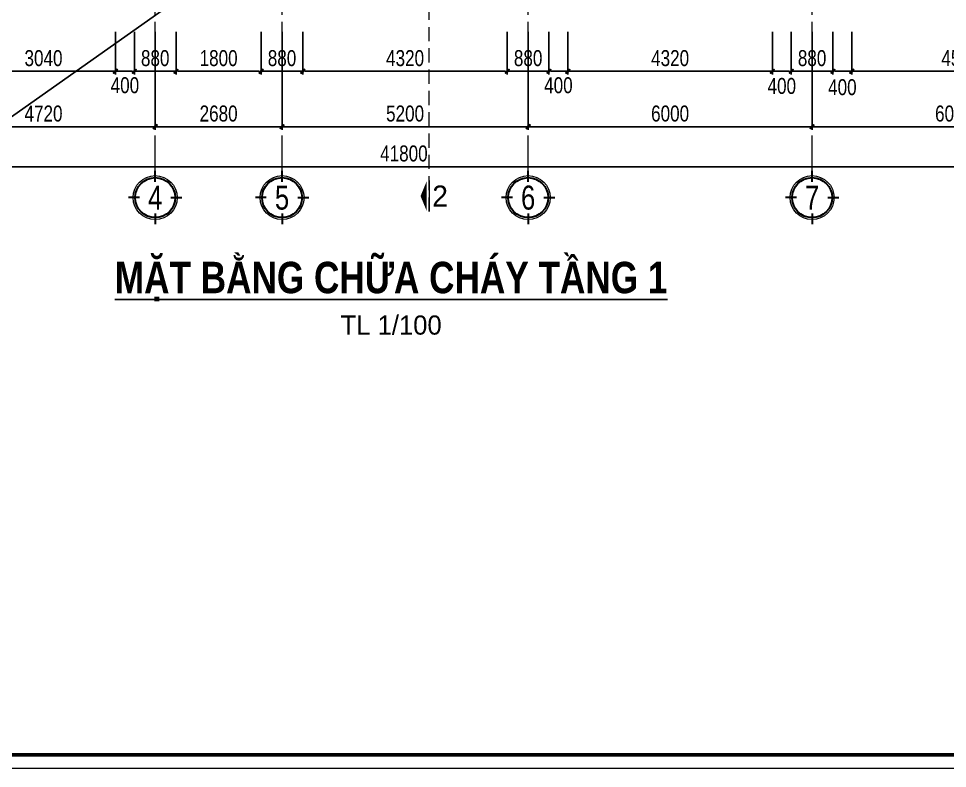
# Model space of a CAD drawing. Header units: millimetres. Extents: x 1109421 to 1726579, y -247837 to 144927.
# Drawn here: x 1560185 to 1579812, y -148405 to -132556 of the extents above; entities that cross this region are included whole.
import ezdxf
from ezdxf.enums import TextEntityAlignment as Align

# ---------------------------------------------------------------- set-up
doc = ezdxf.new("R2010")
doc.units = ezdxf.units.MM
doc.header["$LTSCALE"] = 600
doc.header["$MEASUREMENT"] = 0
doc.linetypes.add('CENTER', pattern=[2, 1.25, -0.25, 0.25, -0.25])
doc.linetypes.add('HIDDEN', pattern=[0.375, 0.25, -0.125])
doc.layers.get('0').update_dxf_attribs({"lineweight": 0})
doc.layers.get('Defpoints').update_dxf_attribs({"lineweight": 0})
for name, color, linetype, lineweight in [('dim', 144, 'Continuous', 13), ('Khungten_LCDI', 7, 'Continuous', 25), ('LC ISO', 153, 'Continuous', 13), ('LC Khac', 4, 'Continuous', 9), ('LC MANH DUT', 35, 'HIDDEN', 5), ('LC Text1', 3, 'Continuous', 20), ('LC Text2', 7, 'Continuous', 25), ('thay1', 63, 'Continuous', 18), ('truc', 76, 'CENTER', 9)]:
    doc.layers.add(name, color=color, linetype=linetype, lineweight=lineweight)
doc.layers.add('KCS_Plotter', color=11, linetype='Continuous', plot=False)
doc.styles.add('EG 1', font='VHAVANB.TTF')
doc.styles.add('HOATBIF', font='hoatbif.shx', dxfattribs={"width": 0.8})
doc.styles.add('Khungten', font='VHAVAN.TTF', dxfattribs={"width": 0.9, "height": 5000})
doc.styles.add('LC 1', font='VHAVANB.TTF')
doc.styles.add('LC3', font='VHARIALB.TTF', dxfattribs={"width": 0.8})
doc.styles.add('Tahoma', font='tahoma.ttf')
doc.styles.add('Title', font='VHBLACK.TTF')
doc.dimstyles.new('1-135', dxfattribs={"dimscale": 135, "dimtxt": 2.5, "dimasz": 0.35, "dimexe": 0.5, "dimexo": 0, "dimgap": 0.8, "dimtad": 1, "dimdec": 0, "dimzin": 0, "dimdsep": 46, "dimtxsty": 'HOATBIF', "dimblk1": 'DOT', "dimblk2": 'DOT', "dimsah": 1, "dimcen": -1, "dimdle": 1, "dimclrd": 256, "dimclre": 256, "dimclrt": 4, "dimadec": 3, "dimazin": 2, "dimtfac": 0.333333, "dimtdec": 0, "dimtix": 1, "dimtmove": 2, "dimatfit": 3, "dimldrblk": 'DOT', "dimfxl": 1, "dimtvp": 0.833333, "dimtolj": 1, "dimtzin": 0, "dimarcsym": 0})

# ---------------------------------------------------------------- blocks, each defined once
blk = doc.blocks.new('A$Cb3b0a436')
at = {"layer": 'Defpoints', "color": 0, "lineweight": 0}
blk.add_lwpolyline([(6.98, 0), (6.98, 297), (426.98, 297), (426.98, 0)], close=True, dxfattribs=at)
at = {"layer": 'Khungten_LCDI', "color": 5, "lineweight": 60}
blk.add_lwpolyline([(18.98, 2), (18.98, 295), (424.98, 295), (424.98, 2)], close=True, dxfattribs=at)
at = {"color": 7, "style": 'Khungten', "width": 0.8}
for tag, p in [('REVISION', (413.97, 41.04)), ('NGAYHT', (414.44, 32.41))]:
    blk.add_attdef(tag, text='', height=2, dxfattribs=at).set_placement(p, align=Align.CENTER)
at = {"layer": 'LC Text1', "style": 'Title', "width": 1.485915}
for tag, p, p2 in [('TENBANVE1', (388.11, 59.64), (422.38, 59.64)), ('TENBANVE2', (388.11, 52.88), (422.38, 52.88))]:
    blk.add_attdef(tag, text='', height=2.5, dxfattribs=at).set_placement(p, p2, align=Align.FIT)
at = {"layer": 'LC Text1', "style": 'Title', "width": 0.7}
blk.add_attdef('SOBANVE', text='', height=2.5, dxfattribs=at).set_placement((414.6, 9.54), align=Align.CENTER)
blk = doc.blocks.new('TIEUDE1')
at = {"layer": 'LC Text2', "color": 7, "style": 'LC 1'}
blk.add_attdef('TIªU§Ò', text='', height=5, dxfattribs=at).set_placement((0, 0), align=Align.BOTTOM_CENTER)
blk.add_attdef('TL', text='', height=3, dxfattribs=at).set_placement((0, -2), align=Align.TOP_CENTER)
blk = doc.blocks.new('KyHieu TrucDinhVi')
at = {"color": 7, "lineweight": 30}
for p, q in [((0, 2.36), (0, 4)), ((-2.36, 0), (-4, 0)), ((2.36, 0), (4, 0)), ((0, -2.36), (0, -4))]:
    blk.add_line(p, q, dxfattribs=at)
blk.add_circle((0, 0), 3.3)
blk.add_circle((0, 0), 3, dxfattribs=at)
at = {"ltscale": 20, "style": 'Tahoma'}
blk.add_attdef('AA', text='', height=3, dxfattribs=at).set_placement((0, 0), align=Align.MIDDLE_CENTER)
blk = doc.blocks.new('DOT')
at = {"layer": 'dim'}
for p, q in [((-3, 0), (3, 0)), ((-1, -1), (1, 1))]:
    blk.add_line(p, q, dxfattribs=at)
blk.add_lwpolyline([(0.5, 1), (-1, -0.5), (-0.5, -1), (1, 0.5)], close=True, dxfattribs=at)
blk = doc.blocks.new('*D1562')
at = {"layer": 'Defpoints', "color": 0, "transparency": 16777216}
for p in [(1558352, -132835), (1563072, -132835), (1563072, -134841)]:
    blk.add_point(p, dxfattribs=at)
at = {"layer": 'dim', "lineweight": -2, "transparency": 16777216}
for p, q in [((1558352, -132835), (1558352, -134909)), ((1563072, -132835), (1563072, -134909)), ((1558399, -134841), (1563025, -134841))]:
    blk.add_line(p, q, dxfattribs=at)
at = {"layer": 'dim', "lineweight": -2, "transparency": 16777216, "xscale": 47.25, "yscale": 47.25, "zscale": 47.25, "rotation": 180}
blk.add_blockref('DOT', (1558352, -134841), dxfattribs=at)
at = {"layer": 'dim', "lineweight": -2, "transparency": 16777216, "xscale": 47.25, "yscale": 47.25, "zscale": 47.25}
blk.add_blockref('DOT', (1563072, -134841), dxfattribs=at)
at = {"layer": 'dim', "color": 4, "transparency": 16777216, "insert": (1560712, -134565), "char_height": 337.5, "attachment_point": 5, "style": 'HOATBIF'}
blk.add_mtext('\\A1;4720', dxfattribs=at)
blk = doc.blocks.new('_Dot')
at = {"color": 0, "linetype": 'ByBlock', "lineweight": -2}
blk.add_line((-0.5, 0), (-1, 0), dxfattribs=at)
at = {"color": 0, "linetype": 'ByBlock', "const_width": 0.5}
blk.add_lwpolyline([(-0.25, 0, 1), (0.25, 0, 1)], format="xyb", close=True, dxfattribs=at)
blk = doc.blocks.new('*D1563')
at = {"layer": 'Defpoints', "color": 0, "transparency": 16777216}
for p in [(1563072, -132835), (1565752, -132835), (1565752, -134841)]:
    blk.add_point(p, dxfattribs=at)
at = {"layer": 'dim', "lineweight": -2, "transparency": 16777216}
for p, q in [((1563072, -132835), (1563072, -134909)), ((1565752, -132835), (1565752, -134909)), ((1563119, -134841), (1565705, -134841))]:
    blk.add_line(p, q, dxfattribs=at)
at = {"layer": 'dim', "lineweight": -2, "transparency": 16777216, "xscale": 47.25, "yscale": 47.25, "zscale": 47.25, "rotation": 180}
blk.add_blockref('DOT', (1563072, -134841), dxfattribs=at)
at = {"layer": 'dim', "lineweight": -2, "transparency": 16777216, "xscale": 47.25, "yscale": 47.25, "zscale": 47.25}
blk.add_blockref('DOT', (1565752, -134841), dxfattribs=at)
at = {"layer": 'dim', "color": 4, "transparency": 16777216, "insert": (1564412, -134565), "char_height": 337.5, "attachment_point": 5, "style": 'HOATBIF'}
blk.add_mtext('\\A1;2680', dxfattribs=at)
blk = doc.blocks.new('*D1564')
at = {"layer": 'Defpoints', "color": 0, "transparency": 16777216}
for p in [(1565752, -132835), (1570952, -132835), (1570952, -134841)]:
    blk.add_point(p, dxfattribs=at)
at = {"layer": 'dim', "lineweight": -2, "transparency": 16777216}
for p, q in [((1565752, -132835), (1565752, -134909)), ((1570952, -132835), (1570952, -134909)), ((1565799, -134841), (1570905, -134841))]:
    blk.add_line(p, q, dxfattribs=at)
at = {"layer": 'dim', "lineweight": -2, "transparency": 16777216, "xscale": 47.25, "yscale": 47.25, "zscale": 47.25, "rotation": 180}
blk.add_blockref('DOT', (1565752, -134841), dxfattribs=at)
at = {"layer": 'dim', "lineweight": -2, "transparency": 16777216, "xscale": 47.25, "yscale": 47.25, "zscale": 47.25}
blk.add_blockref('DOT', (1570952, -134841), dxfattribs=at)
at = {"layer": 'dim', "color": 4, "transparency": 16777216, "insert": (1568352, -134565), "char_height": 337.5, "attachment_point": 5, "style": 'HOATBIF'}
blk.add_mtext('\\A1;5200', dxfattribs=at)
blk = doc.blocks.new('*D1565')
at = {"layer": 'Defpoints', "color": 0, "transparency": 16777216}
for p in [(1570952, -132835), (1576952, -132835), (1576952, -134841)]:
    blk.add_point(p, dxfattribs=at)
at = {"layer": 'dim', "lineweight": -2, "transparency": 16777216}
for p, q in [((1570952, -132835), (1570952, -134909)), ((1576952, -132835), (1576952, -134909)), ((1570999, -134841), (1576905, -134841))]:
    blk.add_line(p, q, dxfattribs=at)
at = {"layer": 'dim', "lineweight": -2, "transparency": 16777216, "xscale": 47.25, "yscale": 47.25, "zscale": 47.25, "rotation": 180}
blk.add_blockref('DOT', (1570952, -134841), dxfattribs=at)
at = {"layer": 'dim', "lineweight": -2, "transparency": 16777216, "xscale": 47.25, "yscale": 47.25, "zscale": 47.25}
blk.add_blockref('DOT', (1576952, -134841), dxfattribs=at)
at = {"layer": 'dim', "color": 4, "transparency": 16777216, "insert": (1573952, -134565), "char_height": 337.5, "attachment_point": 5, "style": 'HOATBIF'}
blk.add_mtext('\\A1;6000', dxfattribs=at)
blk = doc.blocks.new('*D1566')
at = {"layer": 'Defpoints', "color": 0, "transparency": 16777216}
for p in [(1576952, -132835), (1582952, -132835), (1582952, -134841)]:
    blk.add_point(p, dxfattribs=at)
at = {"layer": 'dim', "lineweight": -2, "transparency": 16777216}
for p, q in [((1576952, -132835), (1576952, -134909)), ((1582952, -132835), (1582952, -134909)), ((1576999, -134841), (1582905, -134841))]:
    blk.add_line(p, q, dxfattribs=at)
at = {"layer": 'dim', "lineweight": -2, "transparency": 16777216, "xscale": 47.25, "yscale": 47.25, "zscale": 47.25, "rotation": 180}
blk.add_blockref('DOT', (1576952, -134841), dxfattribs=at)
at = {"layer": 'dim', "lineweight": -2, "transparency": 16777216, "xscale": 47.25, "yscale": 47.25, "zscale": 47.25}
blk.add_blockref('DOT', (1582952, -134841), dxfattribs=at)
at = {"layer": 'dim', "color": 4, "transparency": 16777216, "insert": (1579952, -134565), "char_height": 337.5, "attachment_point": 5, "style": 'HOATBIF'}
blk.add_mtext('\\A1;6000', dxfattribs=at)
blk = doc.blocks.new('*D1580')
at = {"layer": 'Defpoints', "color": 0, "transparency": 16777216}
for p in [(1559192, -132835), (1562232, -132835), (1562232, -133671)]:
    blk.add_point(p, dxfattribs=at)
at = {"layer": 'dim', "lineweight": -2, "transparency": 16777216}
for p, q in [((1559192, -132835), (1559192, -133738)), ((1562232, -132835), (1562232, -133738)), ((1559239, -133671), (1562185, -133671))]:
    blk.add_line(p, q, dxfattribs=at)
at = {"layer": 'dim', "lineweight": -2, "transparency": 16777216, "xscale": 47.25, "yscale": 47.25, "zscale": 47.25, "rotation": 180}
blk.add_blockref('DOT', (1559192, -133671), dxfattribs=at)
at = {"layer": 'dim', "lineweight": -2, "transparency": 16777216, "xscale": 47.25, "yscale": 47.25, "zscale": 47.25}
blk.add_blockref('DOT', (1562232, -133671), dxfattribs=at)
at = {"layer": 'dim', "color": 4, "transparency": 16777216, "insert": (1560712, -133394), "char_height": 337.5, "attachment_point": 5, "style": 'HOATBIF'}
blk.add_mtext('\\A1;3040', dxfattribs=at)
blk = doc.blocks.new('*D1581')
at = {"layer": 'Defpoints', "color": 0, "transparency": 16777216}
for p in [(1562232, -132835), (1562632, -132835), (1562632, -133671)]:
    blk.add_point(p, dxfattribs=at)
at = {"layer": 'dim', "lineweight": -2, "transparency": 16777216}
for p, q in [((1562232, -132835), (1562232, -133738)), ((1562632, -132835), (1562632, -133738)), ((1562279, -133671), (1562585, -133671))]:
    blk.add_line(p, q, dxfattribs=at)
at = {"layer": 'dim', "lineweight": -2, "transparency": 16777216, "xscale": 47.25, "yscale": 47.25, "zscale": 47.25, "rotation": 180}
blk.add_blockref('DOT', (1562232, -133671), dxfattribs=at)
at = {"layer": 'dim', "lineweight": -2, "transparency": 16777216, "xscale": 47.25, "yscale": 47.25, "zscale": 47.25}
blk.add_blockref('DOT', (1562632, -133671), dxfattribs=at)
at = {"layer": 'dim', "color": 4, "transparency": 16777216, "insert": (1562432, -133966), "char_height": 337.5, "attachment_point": 5, "style": 'HOATBIF'}
blk.add_mtext('\\A1;400', dxfattribs=at)
blk = doc.blocks.new('*D1582')
at = {"layer": 'Defpoints', "color": 0, "transparency": 16777216}
for p in [(1562632, -132835), (1563512, -132835), (1563512, -133671)]:
    blk.add_point(p, dxfattribs=at)
at = {"layer": 'dim', "lineweight": -2, "transparency": 16777216}
for p, q in [((1562632, -132835), (1562632, -133738)), ((1563512, -132835), (1563512, -133738)), ((1562585, -133671), (1562538, -133671)), ((1562632, -133671), (1563512, -133671)), ((1563559, -133671), (1563607, -133671))]:
    blk.add_line(p, q, dxfattribs=at)
at = {"layer": 'dim', "lineweight": -2, "transparency": 16777216, "xscale": 47.25, "yscale": 47.25, "zscale": 47.25}
blk.add_blockref('DOT', (1562632, -133671), dxfattribs=at)
at = {"layer": 'dim', "lineweight": -2, "transparency": 16777216, "xscale": 47.25, "yscale": 47.25, "zscale": 47.25, "rotation": 180}
blk.add_blockref('DOT', (1563512, -133671), dxfattribs=at)
at = {"layer": 'dim', "color": 4, "transparency": 16777216, "insert": (1563072, -133394), "char_height": 337.5, "attachment_point": 5, "style": 'HOATBIF'}
blk.add_mtext('\\A1;880', dxfattribs=at)
blk = doc.blocks.new('*D1583')
at = {"layer": 'Defpoints', "color": 0, "transparency": 16777216}
for p in [(1563512, -132835), (1565312, -132835), (1565312, -133671)]:
    blk.add_point(p, dxfattribs=at)
at = {"layer": 'dim', "lineweight": -2, "transparency": 16777216}
for p, q in [((1563512, -132835), (1563512, -133738)), ((1565312, -132835), (1565312, -133738)), ((1563559, -133671), (1565265, -133671))]:
    blk.add_line(p, q, dxfattribs=at)
at = {"layer": 'dim', "lineweight": -2, "transparency": 16777216, "xscale": 47.25, "yscale": 47.25, "zscale": 47.25, "rotation": 180}
blk.add_blockref('DOT', (1563512, -133671), dxfattribs=at)
at = {"layer": 'dim', "lineweight": -2, "transparency": 16777216, "xscale": 47.25, "yscale": 47.25, "zscale": 47.25}
blk.add_blockref('DOT', (1565312, -133671), dxfattribs=at)
at = {"layer": 'dim', "color": 4, "transparency": 16777216, "insert": (1564412, -133394), "char_height": 337.5, "attachment_point": 5, "style": 'HOATBIF'}
blk.add_mtext('\\A1;1800', dxfattribs=at)
blk = doc.blocks.new('*D1584')
at = {"layer": 'Defpoints', "color": 0, "transparency": 16777216}
for p in [(1565312, -132835), (1566192, -132835), (1566192, -133671)]:
    blk.add_point(p, dxfattribs=at)
at = {"layer": 'dim', "lineweight": -2, "transparency": 16777216}
for p, q in [((1565312, -132835), (1565312, -133738)), ((1566192, -132835), (1566192, -133738)), ((1565265, -133671), (1565218, -133671)), ((1565312, -133671), (1566192, -133671)), ((1566239, -133671), (1566287, -133671))]:
    blk.add_line(p, q, dxfattribs=at)
at = {"layer": 'dim', "lineweight": -2, "transparency": 16777216, "xscale": 47.25, "yscale": 47.25, "zscale": 47.25}
blk.add_blockref('DOT', (1565312, -133671), dxfattribs=at)
at = {"layer": 'dim', "lineweight": -2, "transparency": 16777216, "xscale": 47.25, "yscale": 47.25, "zscale": 47.25, "rotation": 180}
blk.add_blockref('DOT', (1566192, -133671), dxfattribs=at)
at = {"layer": 'dim', "color": 4, "transparency": 16777216, "insert": (1565752, -133394), "char_height": 337.5, "attachment_point": 5, "style": 'HOATBIF'}
blk.add_mtext('\\A1;880', dxfattribs=at)
blk = doc.blocks.new('*D1585')
at = {"layer": 'Defpoints', "color": 0, "transparency": 16777216}
for p in [(1566192, -132835), (1570512, -132835), (1570512, -133671)]:
    blk.add_point(p, dxfattribs=at)
at = {"layer": 'dim', "lineweight": -2, "transparency": 16777216}
for p, q in [((1566192, -132835), (1566192, -133738)), ((1570512, -132835), (1570512, -133738)), ((1566239, -133671), (1570465, -133671))]:
    blk.add_line(p, q, dxfattribs=at)
at = {"layer": 'dim', "lineweight": -2, "transparency": 16777216, "xscale": 47.25, "yscale": 47.25, "zscale": 47.25, "rotation": 180}
blk.add_blockref('DOT', (1566192, -133671), dxfattribs=at)
at = {"layer": 'dim', "lineweight": -2, "transparency": 16777216, "xscale": 47.25, "yscale": 47.25, "zscale": 47.25}
blk.add_blockref('DOT', (1570512, -133671), dxfattribs=at)
at = {"layer": 'dim', "color": 4, "transparency": 16777216, "insert": (1568352, -133394), "char_height": 337.5, "attachment_point": 5, "style": 'HOATBIF'}
blk.add_mtext('\\A1;4320', dxfattribs=at)
blk = doc.blocks.new('*D1586')
at = {"layer": 'Defpoints', "color": 0, "transparency": 16777216}
for p in [(1570512, -132835), (1571392, -132835), (1571392, -133671)]:
    blk.add_point(p, dxfattribs=at)
at = {"layer": 'dim', "lineweight": -2, "transparency": 16777216}
for p, q in [((1570512, -132835), (1570512, -133738)), ((1571392, -132835), (1571392, -133738)), ((1570465, -133671), (1570418, -133671)), ((1570512, -133671), (1571392, -133671)), ((1571439, -133671), (1571487, -133671))]:
    blk.add_line(p, q, dxfattribs=at)
at = {"layer": 'dim', "lineweight": -2, "transparency": 16777216, "xscale": 47.25, "yscale": 47.25, "zscale": 47.25}
blk.add_blockref('DOT', (1570512, -133671), dxfattribs=at)
at = {"layer": 'dim', "lineweight": -2, "transparency": 16777216, "xscale": 47.25, "yscale": 47.25, "zscale": 47.25, "rotation": 180}
blk.add_blockref('DOT', (1571392, -133671), dxfattribs=at)
at = {"layer": 'dim', "color": 4, "transparency": 16777216, "insert": (1570952, -133394), "char_height": 337.5, "attachment_point": 5, "style": 'HOATBIF'}
blk.add_mtext('\\A1;880', dxfattribs=at)
blk = doc.blocks.new('*D1587')
at = {"layer": 'Defpoints', "color": 0, "transparency": 16777216}
for p in [(1571392, -132835), (1571792, -132835), (1571792, -133671)]:
    blk.add_point(p, dxfattribs=at)
at = {"layer": 'dim', "lineweight": -2, "transparency": 16777216}
for p, q in [((1571392, -132835), (1571392, -133738)), ((1571792, -132835), (1571792, -133738)), ((1571439, -133671), (1571745, -133671))]:
    blk.add_line(p, q, dxfattribs=at)
at = {"layer": 'dim', "lineweight": -2, "transparency": 16777216, "xscale": 47.25, "yscale": 47.25, "zscale": 47.25, "rotation": 180}
blk.add_blockref('DOT', (1571392, -133671), dxfattribs=at)
at = {"layer": 'dim', "lineweight": -2, "transparency": 16777216, "xscale": 47.25, "yscale": 47.25, "zscale": 47.25}
blk.add_blockref('DOT', (1571792, -133671), dxfattribs=at)
at = {"layer": 'dim', "color": 4, "transparency": 16777216, "insert": (1571592, -133967), "char_height": 337.5, "attachment_point": 5, "style": 'HOATBIF'}
blk.add_mtext('\\A1;400', dxfattribs=at)
blk = doc.blocks.new('*D1588')
at = {"layer": 'Defpoints', "color": 0, "transparency": 16777216}
for p in [(1571792, -132835), (1576112, -132835), (1576112, -133671)]:
    blk.add_point(p, dxfattribs=at)
at = {"layer": 'dim', "lineweight": -2, "transparency": 16777216}
for p, q in [((1571792, -132835), (1571792, -133738)), ((1576112, -132835), (1576112, -133738)), ((1571839, -133671), (1576065, -133671))]:
    blk.add_line(p, q, dxfattribs=at)
at = {"layer": 'dim', "lineweight": -2, "transparency": 16777216, "xscale": 47.25, "yscale": 47.25, "zscale": 47.25, "rotation": 180}
blk.add_blockref('DOT', (1571792, -133671), dxfattribs=at)
at = {"layer": 'dim', "lineweight": -2, "transparency": 16777216, "xscale": 47.25, "yscale": 47.25, "zscale": 47.25}
blk.add_blockref('DOT', (1576112, -133671), dxfattribs=at)
at = {"layer": 'dim', "color": 4, "transparency": 16777216, "insert": (1573952, -133394), "char_height": 337.5, "attachment_point": 5, "style": 'HOATBIF'}
blk.add_mtext('\\A1;4320', dxfattribs=at)
blk = doc.blocks.new('*D1589')
at = {"layer": 'Defpoints', "color": 0, "transparency": 16777216}
for p in [(1576112, -132835), (1576512, -132835), (1576512, -133671)]:
    blk.add_point(p, dxfattribs=at)
at = {"layer": 'dim', "lineweight": -2, "transparency": 16777216}
for p, q in [((1576112, -132835), (1576112, -133738)), ((1576512, -132835), (1576512, -133738)), ((1576159, -133671), (1576465, -133671))]:
    blk.add_line(p, q, dxfattribs=at)
at = {"layer": 'dim', "lineweight": -2, "transparency": 16777216, "xscale": 47.25, "yscale": 47.25, "zscale": 47.25, "rotation": 180}
blk.add_blockref('DOT', (1576112, -133671), dxfattribs=at)
at = {"layer": 'dim', "lineweight": -2, "transparency": 16777216, "xscale": 47.25, "yscale": 47.25, "zscale": 47.25}
blk.add_blockref('DOT', (1576512, -133671), dxfattribs=at)
at = {"layer": 'dim', "color": 4, "transparency": 16777216, "insert": (1576312, -133982), "char_height": 337.5, "attachment_point": 5, "style": 'HOATBIF'}
blk.add_mtext('\\A1;400', dxfattribs=at)
blk = doc.blocks.new('*D1590')
at = {"layer": 'Defpoints', "color": 0, "transparency": 16777216}
for p in [(1576512, -132835), (1577392, -132835), (1577392, -133671)]:
    blk.add_point(p, dxfattribs=at)
at = {"layer": 'dim', "lineweight": -2, "transparency": 16777216}
for p, q in [((1576512, -132835), (1576512, -133738)), ((1577392, -132835), (1577392, -133738)), ((1576465, -133671), (1576418, -133671)), ((1576512, -133671), (1577392, -133671)), ((1577439, -133671), (1577487, -133671))]:
    blk.add_line(p, q, dxfattribs=at)
at = {"layer": 'dim', "lineweight": -2, "transparency": 16777216, "xscale": 47.25, "yscale": 47.25, "zscale": 47.25}
blk.add_blockref('DOT', (1576512, -133671), dxfattribs=at)
at = {"layer": 'dim', "lineweight": -2, "transparency": 16777216, "xscale": 47.25, "yscale": 47.25, "zscale": 47.25, "rotation": 180}
blk.add_blockref('DOT', (1577392, -133671), dxfattribs=at)
at = {"layer": 'dim', "color": 4, "transparency": 16777216, "insert": (1576952, -133394), "char_height": 337.5, "attachment_point": 5, "style": 'HOATBIF'}
blk.add_mtext('\\A1;880', dxfattribs=at)
blk = doc.blocks.new('*D1591')
at = {"layer": 'Defpoints', "color": 0, "transparency": 16777216}
for p in [(1577392, -132835), (1577792, -132835), (1577792, -133671)]:
    blk.add_point(p, dxfattribs=at)
at = {"layer": 'dim', "lineweight": -2, "transparency": 16777216}
for p, q in [((1577392, -132835), (1577392, -133738)), ((1577792, -132835), (1577792, -133738)), ((1577439, -133671), (1577745, -133671))]:
    blk.add_line(p, q, dxfattribs=at)
at = {"layer": 'dim', "lineweight": -2, "transparency": 16777216, "xscale": 47.25, "yscale": 47.25, "zscale": 47.25, "rotation": 180}
blk.add_blockref('DOT', (1577392, -133671), dxfattribs=at)
at = {"layer": 'dim', "lineweight": -2, "transparency": 16777216, "xscale": 47.25, "yscale": 47.25, "zscale": 47.25}
blk.add_blockref('DOT', (1577792, -133671), dxfattribs=at)
at = {"layer": 'dim', "color": 4, "transparency": 16777216, "insert": (1577592, -134008), "char_height": 337.5, "attachment_point": 5, "style": 'HOATBIF'}
blk.add_mtext('\\A1;400', dxfattribs=at)
blk = doc.blocks.new('*D1592')
at = {"layer": 'Defpoints', "color": 0, "transparency": 16777216}
for p in [(1577792, -132835), (1582377, -132835), (1582377, -133671)]:
    blk.add_point(p, dxfattribs=at)
at = {"layer": 'dim', "lineweight": -2, "transparency": 16777216}
for p, q in [((1577792, -132835), (1577792, -133738)), ((1582377, -132835), (1582377, -133738)), ((1577839, -133671), (1582330, -133671))]:
    blk.add_line(p, q, dxfattribs=at)
at = {"layer": 'dim', "lineweight": -2, "transparency": 16777216, "xscale": 47.25, "yscale": 47.25, "zscale": 47.25, "rotation": 180}
blk.add_blockref('DOT', (1577792, -133671), dxfattribs=at)
at = {"layer": 'dim', "lineweight": -2, "transparency": 16777216, "xscale": 47.25, "yscale": 47.25, "zscale": 47.25}
blk.add_blockref('DOT', (1582377, -133671), dxfattribs=at)
at = {"layer": 'dim', "color": 4, "transparency": 16777216, "insert": (1580085, -133394), "char_height": 337.5, "attachment_point": 5, "style": 'HOATBIF'}
blk.add_mtext('\\A1;4585', dxfattribs=at)
blk = doc.blocks.new('*D1597')
at = {"layer": 'Defpoints', "color": 0, "transparency": 16777216}
for p in [(1546352, -132835), (1588152, -132835), (1588152, -135686)]:
    blk.add_point(p, dxfattribs=at)
at = {"layer": 'dim', "lineweight": -2, "transparency": 16777216}
for p, q in [((1546352, -132835), (1546352, -135753)), ((1588152, -132835), (1588152, -135753)), ((1546399, -135686), (1588105, -135686))]:
    blk.add_line(p, q, dxfattribs=at)
at = {"layer": 'dim', "lineweight": -2, "transparency": 16777216, "xscale": 47.25, "yscale": 47.25, "zscale": 47.25, "rotation": 180}
blk.add_blockref('DOT', (1546352, -135686), dxfattribs=at)
at = {"layer": 'dim', "lineweight": -2, "transparency": 16777216, "xscale": 47.25, "yscale": 47.25, "zscale": 47.25}
blk.add_blockref('DOT', (1588152, -135686), dxfattribs=at)
at = {"layer": 'dim', "color": 4, "transparency": 16777216, "insert": (1568327, -135409), "char_height": 337.5, "attachment_point": 5, "style": 'HOATBIF'}
blk.add_mtext('\\A1;41800', dxfattribs=at)
blk = doc.blocks.new('cat11')
at = {"layer": 'LC Khac', "color": 1, "ltscale": 2}
blk.add_line((0, 0), (0, 485), dxfattribs=at)
blk.add_lwpolyline([(-134, 243, 0, 471, 0), (-37, 243, 275, 275, 0)], format="xyseb", dxfattribs=at)
at = {"ltscale": 2, "style": 'LC 1'}
blk.add_attdef('A', text='', height=330, dxfattribs=at).set_placement((179, 243), align=Align.MIDDLE_CENTER)

msp = doc.modelspace()

# ---------------------------------------------------------------- linework, layer by layer
at = {"layer": 'KCS_Plotter'}
msp.add_line((1540558.9, -148404.6), (1600766, -105829.6), dxfattribs=at)
at = {"layer": 'LC MANH DUT', "ltscale": 2}
msp.add_line((1568859.6, -136634.6), (1568859.6, -115040), dxfattribs=at)
at = {"layer": 'truc'}
for p, q in [((1563072.1, -135776.6), (1563072.1, -115590.8)), ((1565752.1, -135776.6), (1565752.1, -115590.8)), ((1570952.1, -135776.6), (1570952.1, -115590.8)), ((1576952.1, -135776.6), (1576952.1, -115590.8))]:
    msp.add_line(p, q, dxfattribs=at)

# ---------------------------------------------------------------- block references
at = {"xscale": 143.35021493995, "yscale": 143.35021493995, "zscale": 143.35021493995}
msp.add_blockref('A$Cb3b0a436', (1539557.8, -148404.6), dxfattribs=at)
at = {"layer": 'LC ISO'}
ref = msp.add_blockref('KyHieu TrucDinhVi', (1563072.1, -136340), dxfattribs=dict(at, xscale=140.8352653944289, yscale=140.8352653944289, zscale=140.8352653944289))
ref.add_attrib('AA', '4', dxfattribs={"layer": '0', "ltscale": 20, "height": 507, "style": 'EG 1', "width": 0.8}).set_placement((1563072.1, -136340), align=Align.MIDDLE_CENTER)
ref = msp.add_blockref('KyHieu TrucDinhVi', (1565752.1, -136340), dxfattribs=dict(at, xscale=140.8352653944289, yscale=140.8352653944289, zscale=140.8352653944289))
ref.add_attrib('AA', '5', dxfattribs={"layer": '0', "ltscale": 20, "height": 507, "style": 'EG 1', "width": 0.8}).set_placement((1565752.1, -136340), align=Align.MIDDLE_CENTER)
ref = msp.add_blockref('KyHieu TrucDinhVi', (1570952.1, -136340), dxfattribs=dict(at, xscale=140.8352653944289, yscale=140.8352653944289, zscale=140.8352653944289))
ref.add_attrib('AA', '6', dxfattribs={"layer": '0', "ltscale": 20, "height": 507, "style": 'EG 1', "width": 0.8}).set_placement((1570952.1, -136340), align=Align.MIDDLE_CENTER)
ref = msp.add_blockref('KyHieu TrucDinhVi', (1576952.1, -136340), dxfattribs=dict(at, xscale=140.8352653944289, yscale=140.8352653944289, zscale=140.8352653944289))
ref.add_attrib('AA', '7', dxfattribs={"layer": '0', "ltscale": 20, "height": 507, "style": 'EG 1', "width": 0.8}).set_placement((1576952.1, -136340), align=Align.MIDDLE_CENTER)
at = {"layer": 'LC Text2'}
ref = msp.add_blockref('TIEUDE1', (1568057, -138560.9), dxfattribs=dict(at, xscale=135.0000000002609, yscale=135.0000000002609, zscale=135.0000000002609))
ref.add_attrib('TIªU§Ò', '%%UmÆt b»ng ch÷a ch¸y tÇng 1', dxfattribs={"color": 7, "height": 664.796, "style": 'LC3', "width": 0.8}).set_placement((1568057, -138560.9), align=Align.BOTTOM_CENTER)
ref.add_attrib('TL', 'TL 1/100', dxfattribs={"color": 7, "height": 405, "style": 'LC 1'}).set_placement((1568057, -138830.9), align=Align.TOP_CENTER)
at = {"layer": 'thay1'}
ref = msp.add_blockref('cat11', (1568859.6, -135979.3), dxfattribs=dict(at, xscale=-1.35, yscale=1.35, zscale=1.35, rotation=180))
ref.add_attrib('A', '2', dxfattribs={"layer": '0', "ltscale": 2, "height": 445.5, "style": 'LC 1'}).set_placement((1569092.1, -136306.9), align=Align.MIDDLE_CENTER)

# ---------------------------------------------------------------- dimensions: what is measured, and where the dimension line sits
at = {"layer": 'dim'}
for base, p1, p2, picture, middle in [((1588152.1, -135685.8), (1546352.1, -132834.6), (1588152.1, -132834.6), '*D1597', (1568326.9, -135409.1)), ((1562632.1, -133670.8), (1562232.1, -132834.6), (1562632.1, -132834.6), '*D1581', (1562432.1, -133965.7)), ((1571792.1, -133670.8), (1571392.1, -132834.6), (1571792.1, -132834.6), '*D1587', (1571592.1, -133967.4)), ((1576512.1, -133670.8), (1576112.1, -132834.6), (1576512.1, -132834.6), '*D1589', (1576312.1, -133982.4)), ((1577792.1, -133670.8), (1577392.1, -132834.6), (1577792.1, -132834.6), '*D1591', (1577592.1, -134008.3))]:
    dim = msp.add_linear_dim(base=base, p1=p1, p2=p2, dimstyle='1-135', dxfattribs=at)
    dim.commit()
    dim.dimension.update_dxf_attribs({"geometry": picture, "text_midpoint": middle, "dimtype": 160})
for base, p1, p2, picture, middle in [((1563072.1, -134841.3), (1558352.1, -132834.6), (1563072.1, -132834.6), '*D1562', (1560712.1, -134564.6)), ((1562232.1, -133670.8), (1559192.1, -132834.6), (1562232.1, -132834.6), '*D1580', (1560712.1, -133394)), ((1563512.1, -133670.8), (1562632.1, -132834.6), (1563512.1, -132834.6), '*D1582', (1563072.1, -133394)), ((1565752.1, -134841.3), (1563072.1, -132834.6), (1565752.1, -132834.6), '*D1563', (1564412.1, -134564.6)), ((1565312.1, -133670.8), (1563512.1, -132834.6), (1565312.1, -132834.6), '*D1583', (1564412.1, -133394)), ((1566192.1, -133670.8), (1565312.1, -132834.6), (1566192.1, -132834.6), '*D1584', (1565752.1, -133394)), ((1570952.1, -134841.3), (1565752.1, -132834.6), (1570952.1, -132834.6), '*D1564', (1568352.1, -134564.6)), ((1570512.1, -133670.8), (1566192.1, -132834.6), (1570512.1, -132834.6), '*D1585', (1568352.1, -133394)), ((1571392.1, -133670.8), (1570512.1, -132834.6), (1571392.1, -132834.6), '*D1586', (1570952.1, -133394)), ((1576952.1, -134841.3), (1570952.1, -132834.6), (1576952.1, -132834.6), '*D1565', (1573952.1, -134564.6)), ((1576112.1, -133670.8), (1571792.1, -132834.6), (1576112.1, -132834.6), '*D1588', (1573952.1, -133394)), ((1577392.1, -133670.8), (1576512.1, -132834.6), (1577392.1, -132834.6), '*D1590', (1576952.1, -133394)), ((1582952.1, -134841.3), (1576952.1, -132834.6), (1582952.1, -132834.6), '*D1566', (1579952.1, -134564.6)), ((1582377.1, -133670.8), (1577792.1, -132834.6), (1582377.1, -132834.6), '*D1592', (1580084.6, -133394))]:
    dim = msp.add_linear_dim(base=base, p1=p1, p2=p2, dimstyle='1-135', dxfattribs=at)
    dim.commit()
    dim.dimension.update_dxf_attribs({"geometry": picture, "text_midpoint": middle})

doc.saveas('drawing.dxf')
